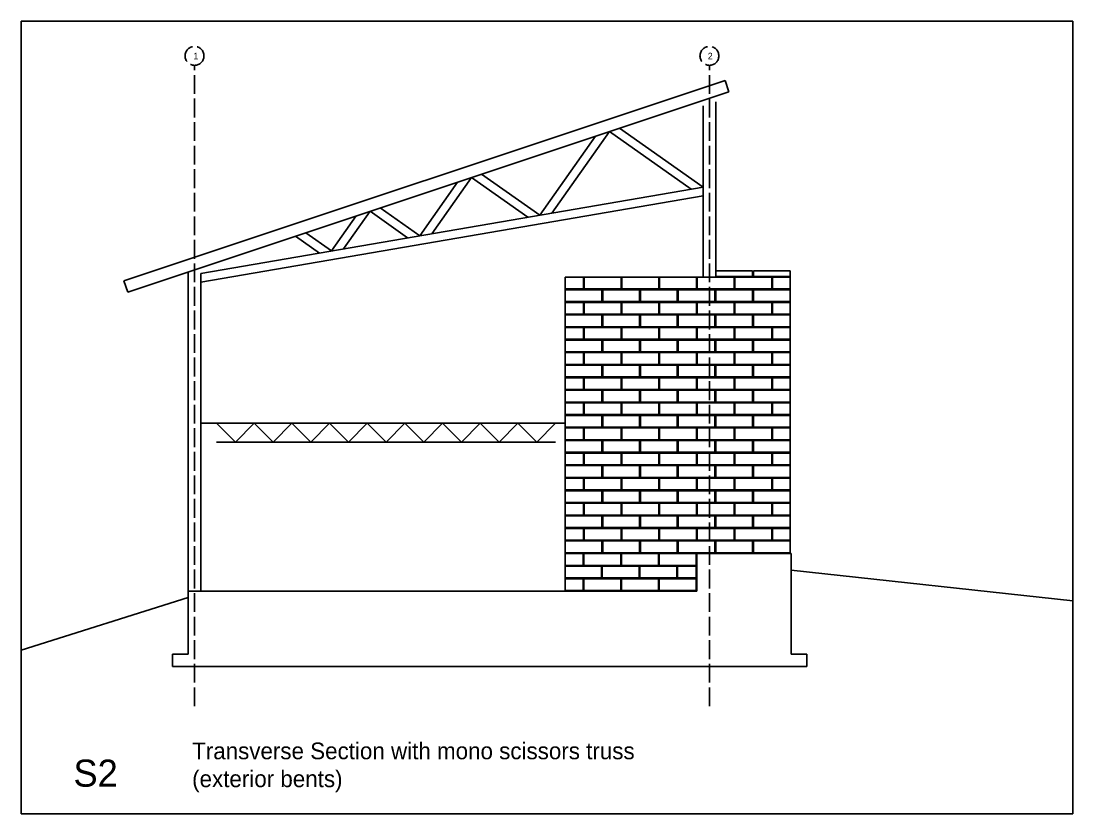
# Model space of a CAD drawing. Header units: inches. Extents: x 1267 to 6358, y -2516 to 3346.
# Drawn here: x 2972 to 3642, y -2516 to -2011 of the extents above; entities that cross this region are included whole.
import ezdxf

# ---------------------------------------------------------------- set-up
doc = ezdxf.new("R2010")
doc.units = ezdxf.units.IN
doc.header["$MEASUREMENT"] = 0
doc.linetypes.add('ACAD_ISO02W100', pattern=[15, 12, -3])
for name, color, linetype in [('blocks', 251, 'Continuous'), ('const', 7, 'Continuous'), ('e1', 7, 'Continuous'), ('grid', 252, 'ACAD_ISO02W100'), ('walls', 7, 'Continuous')]:
    doc.layers.add(name, color=color, linetype=linetype)

msp = doc.modelspace()

# ---------------------------------------------------------------- linework, layer by layer
for p, q in [((2971.71, -2011.07), (3641.84, -2011.07)), ((2971.71, -2011.07), (2971.71, -2516.08)), ((3641.84, -2011.07), (3641.84, -2516.08)), ((3402.24, -2350.23), (3414.24, -2350.23)), ((2971.71, -2516.08), (3641.84, -2516.08))]:
    msp.add_line(p, q)
at = {"layer": 'blocks'}
for p, q in [((3414.24, -2173.73), (3414.24, -2170.23)), ((3437.74, -2173.73), (3437.74, -2170.23)), ((3438.24, -2173.73), (3438.24, -2170.23)), ((3329.99, -2181.73), (3329.99, -2174.23)), ((3330.49, -2174.23), (3330.49, -2181.73)), ((3353.99, -2181.73), (3353.99, -2174.23)), ((3354.49, -2174.23), (3354.49, -2181.73)), ((3377.99, -2181.73), (3377.99, -2174.23)), ((3378.49, -2174.23), (3378.49, -2181.73)), ((3401.99, -2181.73), (3401.99, -2174.23)), ((3402.49, -2174.23), (3402.49, -2181.73)), ((3414.24, -2173.73), (3437.74, -2173.73)), ((3414.24, -2174.23), (3425.99, -2174.23)), ((3425.99, -2181.73), (3425.99, -2174.23)), ((3426.49, -2174.23), (3449.99, -2174.23)), ((3426.49, -2174.23), (3426.49, -2181.73)), ((3438.24, -2173.73), (3461.74, -2173.73)), ((3449.99, -2181.73), (3449.99, -2174.23)), ((3450.49, -2174.23), (3461.74, -2174.23)), ((3450.49, -2174.23), (3450.49, -2181.73)), ((3318.24, -2181.73), (3329.99, -2181.73)), ((3318.24, -2182.23), (3341.74, -2182.23)), ((3330.49, -2181.73), (3353.99, -2181.73)), ((3341.74, -2189.73), (3341.74, -2182.23)), ((3342.24, -2182.23), (3365.74, -2182.23)), ((3342.24, -2182.23), (3342.24, -2189.73)), ((3354.49, -2181.73), (3377.99, -2181.73)), ((3365.74, -2189.73), (3365.74, -2182.23)), ((3366.24, -2182.23), (3366.24, -2189.73)), ((3366.24, -2182.23), (3389.74, -2182.23)), ((3378.49, -2181.73), (3401.99, -2181.73)), ((3389.74, -2189.73), (3389.74, -2182.23)), ((3390.24, -2189.73), (3390.24, -2182.23)), ((3390.24, -2182.23), (3413.74, -2182.23)), ((3402.49, -2181.73), (3425.99, -2181.73)), ((3413.74, -2189.73), (3413.74, -2182.23)), ((3414.24, -2182.23), (3437.74, -2182.23)), ((3414.24, -2189.73), (3414.24, -2182.23)), ((3426.49, -2181.73), (3449.99, -2181.73)), ((3437.74, -2189.73), (3437.74, -2182.23)), ((3438.24, -2189.73), (3438.24, -2182.23)), ((3438.24, -2182.23), (3461.74, -2182.23)), ((3450.49, -2181.73), (3461.74, -2181.73)), ((3318.24, -2189.73), (3341.74, -2189.73)), ((3318.24, -2190.23), (3329.99, -2190.23)), ((3329.99, -2197.73), (3329.99, -2190.23)), ((3330.49, -2190.23), (3330.49, -2197.73)), ((3330.49, -2190.23), (3353.99, -2190.23)), ((3342.24, -2189.73), (3365.74, -2189.73)), ((3353.99, -2197.73), (3353.99, -2190.23)), ((3354.49, -2190.23), (3377.99, -2190.23)), ((3354.49, -2190.23), (3354.49, -2197.73)), ((3366.24, -2189.73), (3389.74, -2189.73)), ((3377.99, -2197.73), (3377.99, -2190.23)), ((3378.49, -2190.23), (3401.99, -2190.23)), ((3378.49, -2190.23), (3378.49, -2197.73)), ((3390.24, -2189.73), (3413.74, -2189.73)), ((3401.99, -2197.73), (3401.99, -2190.23)), ((3402.49, -2190.23), (3402.49, -2197.73)), ((3402.49, -2190.23), (3425.99, -2190.23)), ((3414.24, -2189.73), (3437.74, -2189.73)), ((3425.99, -2197.73), (3425.99, -2190.23)), ((3426.49, -2190.23), (3449.99, -2190.23)), ((3426.49, -2190.23), (3426.49, -2197.73)), ((3438.24, -2189.73), (3461.74, -2189.73)), ((3449.99, -2197.73), (3449.99, -2190.23)), ((3450.49, -2190.23), (3450.49, -2197.73)), ((3450.49, -2190.23), (3461.74, -2190.23)), ((3318.24, -2197.73), (3329.99, -2197.73)), ((3330.49, -2197.73), (3353.99, -2197.73)), ((3354.49, -2197.73), (3377.99, -2197.73)), ((3378.49, -2197.73), (3401.99, -2197.73)), ((3402.49, -2197.73), (3425.99, -2197.73)), ((3426.49, -2197.73), (3449.99, -2197.73)), ((3450.49, -2197.73), (3461.74, -2197.73)), ((3318.24, -2198.23), (3341.74, -2198.23)), ((3341.74, -2205.73), (3341.74, -2198.23)), ((3342.24, -2198.23), (3365.74, -2198.23)), ((3342.24, -2198.23), (3342.24, -2205.73)), ((3365.74, -2205.73), (3365.74, -2198.23)), ((3366.24, -2198.23), (3366.24, -2205.73)), ((3366.24, -2198.23), (3389.74, -2198.23)), ((3389.74, -2205.73), (3389.74, -2198.23)), ((3390.24, -2205.73), (3390.24, -2198.23)), ((3390.24, -2198.23), (3413.74, -2198.23)), ((3413.74, -2205.73), (3413.74, -2198.23)), ((3414.24, -2198.23), (3437.74, -2198.23)), ((3414.24, -2205.73), (3414.24, -2198.23)), ((3437.74, -2205.73), (3437.74, -2198.23)), ((3438.24, -2205.73), (3438.24, -2198.23)), ((3438.24, -2198.23), (3461.74, -2198.23)), ((3318.24, -2205.73), (3341.74, -2205.73)), ((3318.24, -2206.23), (3329.99, -2206.23)), ((3329.99, -2213.73), (3329.99, -2206.23)), ((3330.49, -2206.23), (3353.99, -2206.23)), ((3330.49, -2206.23), (3330.49, -2213.73)), ((3342.24, -2205.73), (3365.74, -2205.73)), ((3353.99, -2213.73), (3353.99, -2206.23)), ((3354.49, -2206.23), (3377.99, -2206.23)), ((3354.49, -2206.23), (3354.49, -2213.73)), ((3366.24, -2205.73), (3389.74, -2205.73)), ((3377.99, -2213.73), (3377.99, -2206.23)), ((3378.49, -2206.23), (3401.99, -2206.23)), ((3378.49, -2206.23), (3378.49, -2213.73)), ((3390.24, -2205.73), (3413.74, -2205.73)), ((3401.99, -2213.73), (3401.99, -2206.23)), ((3402.49, -2206.23), (3425.99, -2206.23)), ((3402.49, -2206.23), (3402.49, -2213.73)), ((3414.24, -2205.73), (3437.74, -2205.73)), ((3425.99, -2213.73), (3425.99, -2206.23)), ((3426.49, -2206.23), (3449.99, -2206.23)), ((3426.49, -2206.23), (3426.49, -2213.73)), ((3438.24, -2205.73), (3461.74, -2205.73)), ((3449.99, -2213.73), (3449.99, -2206.23)), ((3450.49, -2206.23), (3461.74, -2206.23)), ((3450.49, -2206.23), (3450.49, -2213.73)), ((3318.24, -2213.73), (3329.99, -2213.73)), ((3318.24, -2214.23), (3341.74, -2214.23)), ((3330.49, -2213.73), (3353.99, -2213.73)), ((3341.74, -2221.73), (3341.74, -2214.23)), ((3342.24, -2214.23), (3365.74, -2214.23)), ((3342.24, -2214.23), (3342.24, -2221.73)), ((3354.49, -2213.73), (3377.99, -2213.73)), ((3365.74, -2221.73), (3365.74, -2214.23)), ((3366.24, -2214.23), (3366.24, -2221.73)), ((3366.24, -2214.23), (3389.74, -2214.23)), ((3378.49, -2213.73), (3401.99, -2213.73)), ((3389.74, -2221.73), (3389.74, -2214.23)), ((3390.24, -2214.23), (3413.74, -2214.23)), ((3390.24, -2221.73), (3390.24, -2214.23)), ((3402.49, -2213.73), (3425.99, -2213.73)), ((3413.74, -2221.73), (3413.74, -2214.23)), ((3414.24, -2214.23), (3437.74, -2214.23)), ((3414.24, -2221.73), (3414.24, -2214.23)), ((3426.49, -2213.73), (3449.99, -2213.73)), ((3437.74, -2221.73), (3437.74, -2214.23)), ((3438.24, -2214.23), (3461.74, -2214.23)), ((3438.24, -2221.73), (3438.24, -2214.23)), ((3450.49, -2213.73), (3461.74, -2213.73)), ((3318.24, -2221.73), (3341.74, -2221.73)), ((3318.24, -2222.23), (3329.99, -2222.23)), ((3329.99, -2229.73), (3329.99, -2222.23)), ((3330.49, -2222.23), (3330.49, -2229.73)), ((3330.49, -2222.23), (3353.99, -2222.23)), ((3342.24, -2221.73), (3365.74, -2221.73)), ((3353.99, -2229.73), (3353.99, -2222.23)), ((3354.49, -2222.23), (3377.99, -2222.23)), ((3354.49, -2222.23), (3354.49, -2229.73)), ((3366.24, -2221.73), (3389.74, -2221.73)), ((3377.99, -2229.73), (3377.99, -2222.23)), ((3378.49, -2222.23), (3401.99, -2222.23)), ((3378.49, -2222.23), (3378.49, -2229.73)), ((3390.24, -2221.73), (3413.74, -2221.73)), ((3401.99, -2229.73), (3401.99, -2222.23)), ((3402.49, -2222.23), (3402.49, -2229.73)), ((3402.49, -2222.23), (3425.99, -2222.23)), ((3414.24, -2221.73), (3437.74, -2221.73)), ((3425.99, -2229.73), (3425.99, -2222.23)), ((3426.49, -2222.23), (3449.99, -2222.23)), ((3426.49, -2222.23), (3426.49, -2229.73)), ((3438.24, -2221.73), (3461.74, -2221.73)), ((3449.99, -2229.73), (3449.99, -2222.23)), ((3450.49, -2222.23), (3450.49, -2229.73)), ((3450.49, -2222.23), (3461.74, -2222.23)), ((3318.24, -2229.73), (3329.99, -2229.73)), ((3318.24, -2230.23), (3341.74, -2230.23)), ((3330.49, -2229.73), (3353.99, -2229.73)), ((3341.74, -2237.73), (3341.74, -2230.23)), ((3342.24, -2230.23), (3365.74, -2230.23)), ((3342.24, -2230.23), (3342.24, -2237.73)), ((3354.49, -2229.73), (3377.99, -2229.73)), ((3365.74, -2237.73), (3365.74, -2230.23)), ((3366.24, -2230.23), (3366.24, -2237.73)), ((3366.24, -2230.23), (3389.74, -2230.23)), ((3378.49, -2229.73), (3401.99, -2229.73)), ((3389.74, -2237.73), (3389.74, -2230.23)), ((3390.24, -2237.73), (3390.24, -2230.23)), ((3390.24, -2230.23), (3413.74, -2230.23)), ((3402.49, -2229.73), (3425.99, -2229.73)), ((3413.74, -2237.73), (3413.74, -2230.23)), ((3414.24, -2230.23), (3437.74, -2230.23)), ((3414.24, -2237.73), (3414.24, -2230.23)), ((3426.49, -2229.73), (3449.99, -2229.73)), ((3437.74, -2237.73), (3437.74, -2230.23)), ((3438.24, -2237.73), (3438.24, -2230.23)), ((3438.24, -2230.23), (3461.74, -2230.23)), ((3450.49, -2229.73), (3461.74, -2229.73)), ((3318.24, -2237.73), (3341.74, -2237.73)), ((3318.24, -2238.23), (3329.99, -2238.23)), ((3329.99, -2245.73), (3329.99, -2238.23)), ((3330.49, -2238.23), (3330.49, -2245.73)), ((3330.49, -2238.23), (3353.99, -2238.23)), ((3342.24, -2237.73), (3365.74, -2237.73)), ((3353.99, -2245.73), (3353.99, -2238.23)), ((3354.49, -2238.23), (3354.49, -2245.73)), ((3354.49, -2238.23), (3377.99, -2238.23)), ((3366.24, -2237.73), (3389.74, -2237.73)), ((3377.99, -2245.73), (3377.99, -2238.23)), ((3378.49, -2238.23), (3378.49, -2245.73)), ((3378.49, -2238.23), (3401.99, -2238.23)), ((3390.24, -2237.73), (3413.74, -2237.73)), ((3401.99, -2245.73), (3401.99, -2238.23)), ((3402.49, -2238.23), (3402.49, -2245.73)), ((3402.49, -2238.23), (3425.99, -2238.23)), ((3414.24, -2237.73), (3437.74, -2237.73)), ((3425.99, -2245.73), (3425.99, -2238.23)), ((3426.49, -2238.23), (3449.99, -2238.23)), ((3426.49, -2238.23), (3426.49, -2245.73)), ((3438.24, -2237.73), (3461.74, -2237.73)), ((3449.99, -2245.73), (3449.99, -2238.23)), ((3450.49, -2238.23), (3450.49, -2245.73)), ((3450.49, -2238.23), (3461.74, -2238.23)), ((3318.24, -2245.73), (3329.99, -2245.73)), ((3318.24, -2246.23), (3341.74, -2246.23)), ((3330.49, -2245.73), (3353.99, -2245.73)), ((3341.74, -2253.73), (3341.74, -2246.23)), ((3342.24, -2246.23), (3365.74, -2246.23)), ((3342.24, -2246.23), (3342.24, -2253.73)), ((3354.49, -2245.73), (3377.99, -2245.73)), ((3365.74, -2253.73), (3365.74, -2246.23)), ((3366.24, -2246.23), (3366.24, -2253.73)), ((3366.24, -2246.23), (3389.74, -2246.23)), ((3378.49, -2245.73), (3401.99, -2245.73)), ((3389.74, -2253.73), (3389.74, -2246.23)), ((3390.24, -2253.73), (3390.24, -2246.23)), ((3390.24, -2246.23), (3413.74, -2246.23)), ((3402.49, -2245.73), (3425.99, -2245.73)), ((3413.74, -2253.73), (3413.74, -2246.23)), ((3414.24, -2246.23), (3437.74, -2246.23)), ((3414.24, -2253.73), (3414.24, -2246.23)), ((3426.49, -2245.73), (3449.99, -2245.73)), ((3437.74, -2253.73), (3437.74, -2246.23)), ((3438.24, -2253.73), (3438.24, -2246.23)), ((3438.24, -2246.23), (3461.74, -2246.23)), ((3450.49, -2245.73), (3461.74, -2245.73)), ((3318.24, -2253.73), (3341.74, -2253.73)), ((3318.24, -2254.23), (3329.99, -2254.23)), ((3329.99, -2261.73), (3329.99, -2254.23)), ((3330.49, -2254.23), (3330.49, -2261.73)), ((3330.49, -2254.23), (3353.99, -2254.23)), ((3342.24, -2253.73), (3365.74, -2253.73)), ((3353.99, -2261.73), (3353.99, -2254.23)), ((3354.49, -2254.23), (3377.99, -2254.23)), ((3354.49, -2254.23), (3354.49, -2261.73)), ((3366.24, -2253.73), (3389.74, -2253.73)), ((3377.99, -2261.73), (3377.99, -2254.23)), ((3378.49, -2254.23), (3401.99, -2254.23)), ((3378.49, -2254.23), (3378.49, -2261.73)), ((3390.24, -2253.73), (3413.74, -2253.73)), ((3401.99, -2261.73), (3401.99, -2254.23)), ((3402.49, -2254.23), (3402.49, -2261.73)), ((3402.49, -2254.23), (3425.99, -2254.23)), ((3414.24, -2253.73), (3437.74, -2253.73)), ((3425.99, -2261.73), (3425.99, -2254.23)), ((3426.49, -2254.23), (3449.99, -2254.23)), ((3426.49, -2254.23), (3426.49, -2261.73)), ((3438.24, -2253.73), (3461.74, -2253.73)), ((3449.99, -2261.73), (3449.99, -2254.23)), ((3450.49, -2254.23), (3450.49, -2261.73)), ((3450.49, -2254.23), (3461.74, -2254.23)), ((3318.24, -2261.73), (3329.99, -2261.73)), ((3318.24, -2262.23), (3341.74, -2262.23)), ((3330.49, -2261.73), (3353.99, -2261.73)), ((3341.74, -2269.73), (3341.74, -2262.23)), ((3342.24, -2262.23), (3365.74, -2262.23)), ((3342.24, -2262.23), (3342.24, -2269.73)), ((3354.49, -2261.73), (3377.99, -2261.73)), ((3365.74, -2269.73), (3365.74, -2262.23)), ((3366.24, -2262.23), (3366.24, -2269.73)), ((3366.24, -2262.23), (3389.74, -2262.23)), ((3378.49, -2261.73), (3401.99, -2261.73)), ((3389.74, -2269.73), (3389.74, -2262.23)), ((3390.24, -2262.23), (3413.74, -2262.23)), ((3390.24, -2269.73), (3390.24, -2262.23)), ((3402.49, -2261.73), (3425.99, -2261.73)), ((3413.74, -2269.73), (3413.74, -2262.23)), ((3414.24, -2262.23), (3437.74, -2262.23)), ((3414.24, -2269.73), (3414.24, -2262.23)), ((3426.49, -2261.73), (3449.99, -2261.73)), ((3437.74, -2269.73), (3437.74, -2262.23)), ((3438.24, -2262.23), (3461.74, -2262.23)), ((3438.24, -2269.73), (3438.24, -2262.23)), ((3450.49, -2261.73), (3461.74, -2261.73)), ((3318.24, -2269.73), (3341.74, -2269.73)), ((3318.24, -2270.23), (3329.99, -2270.23)), ((3329.99, -2277.73), (3329.99, -2270.23)), ((3330.49, -2270.23), (3330.49, -2277.73)), ((3330.49, -2270.23), (3353.99, -2270.23)), ((3342.24, -2269.73), (3365.74, -2269.73)), ((3353.99, -2277.73), (3353.99, -2270.23)), ((3354.49, -2270.23), (3377.99, -2270.23)), ((3354.49, -2270.23), (3354.49, -2277.73)), ((3366.24, -2269.73), (3389.74, -2269.73)), ((3377.99, -2277.73), (3377.99, -2270.23)), ((3378.49, -2270.23), (3401.99, -2270.23)), ((3378.49, -2270.23), (3378.49, -2277.73)), ((3390.24, -2269.73), (3413.74, -2269.73)), ((3401.99, -2277.73), (3401.99, -2270.23)), ((3402.49, -2270.23), (3402.49, -2277.73)), ((3402.49, -2270.23), (3425.99, -2270.23)), ((3414.24, -2269.73), (3437.74, -2269.73)), ((3425.99, -2277.73), (3425.99, -2270.23)), ((3426.49, -2270.23), (3449.99, -2270.23)), ((3426.49, -2270.23), (3426.49, -2277.73)), ((3438.24, -2269.73), (3461.74, -2269.73)), ((3449.99, -2277.73), (3449.99, -2270.23)), ((3450.49, -2270.23), (3450.49, -2277.73)), ((3450.49, -2270.23), (3461.74, -2270.23)), ((3318.24, -2277.73), (3329.99, -2277.73)), ((3318.24, -2278.23), (3341.74, -2278.23)), ((3330.49, -2277.73), (3353.99, -2277.73)), ((3341.74, -2285.73), (3341.74, -2278.23)), ((3342.24, -2278.23), (3365.74, -2278.23)), ((3342.24, -2278.23), (3342.24, -2285.73)), ((3354.49, -2277.73), (3377.99, -2277.73)), ((3365.74, -2285.73), (3365.74, -2278.23)), ((3366.24, -2278.23), (3366.24, -2285.73)), ((3366.24, -2278.23), (3389.74, -2278.23)), ((3378.49, -2277.73), (3401.99, -2277.73)), ((3389.74, -2285.73), (3389.74, -2278.23)), ((3390.24, -2285.73), (3390.24, -2278.23)), ((3390.24, -2278.23), (3413.74, -2278.23)), ((3402.49, -2277.73), (3425.99, -2277.73)), ((3413.74, -2285.73), (3413.74, -2278.23)), ((3414.24, -2278.23), (3437.74, -2278.23)), ((3414.24, -2285.73), (3414.24, -2278.23)), ((3426.49, -2277.73), (3449.99, -2277.73)), ((3437.74, -2285.73), (3437.74, -2278.23)), ((3438.24, -2285.73), (3438.24, -2278.23)), ((3438.24, -2278.23), (3461.74, -2278.23)), ((3450.49, -2277.73), (3461.74, -2277.73)), ((3318.24, -2285.73), (3341.74, -2285.73)), ((3318.24, -2286.23), (3329.99, -2286.23)), ((3329.99, -2293.73), (3329.99, -2286.23)), ((3330.49, -2286.23), (3330.49, -2293.73)), ((3330.49, -2286.23), (3353.99, -2286.23)), ((3342.24, -2285.73), (3365.74, -2285.73)), ((3353.99, -2293.73), (3353.99, -2286.23)), ((3354.49, -2286.23), (3377.99, -2286.23)), ((3354.49, -2286.23), (3354.49, -2293.73)), ((3366.24, -2285.73), (3389.74, -2285.73)), ((3377.99, -2293.73), (3377.99, -2286.23)), ((3378.49, -2286.23), (3401.99, -2286.23)), ((3378.49, -2286.23), (3378.49, -2293.73)), ((3390.24, -2285.73), (3413.74, -2285.73)), ((3401.99, -2293.73), (3401.99, -2286.23)), ((3402.49, -2286.23), (3402.49, -2293.73)), ((3402.49, -2286.23), (3425.99, -2286.23)), ((3414.24, -2285.73), (3437.74, -2285.73)), ((3425.99, -2293.73), (3425.99, -2286.23)), ((3426.49, -2286.23), (3449.99, -2286.23)), ((3426.49, -2286.23), (3426.49, -2293.73)), ((3438.24, -2285.73), (3461.74, -2285.73)), ((3449.99, -2293.73), (3449.99, -2286.23)), ((3450.49, -2286.23), (3450.49, -2293.73)), ((3450.49, -2286.23), (3461.74, -2286.23)), ((3318.24, -2293.73), (3329.99, -2293.73)), ((3318.24, -2294.23), (3341.74, -2294.23)), ((3330.49, -2293.73), (3353.99, -2293.73)), ((3341.74, -2301.73), (3341.74, -2294.23)), ((3342.24, -2294.23), (3365.74, -2294.23)), ((3342.24, -2294.23), (3342.24, -2301.73)), ((3354.49, -2293.73), (3377.99, -2293.73)), ((3365.74, -2301.73), (3365.74, -2294.23)), ((3366.24, -2294.23), (3366.24, -2301.73)), ((3366.24, -2294.23), (3389.74, -2294.23)), ((3378.49, -2293.73), (3401.99, -2293.73)), ((3389.74, -2301.73), (3389.74, -2294.23)), ((3390.24, -2301.73), (3390.24, -2294.23)), ((3390.24, -2294.23), (3413.74, -2294.23)), ((3402.49, -2293.73), (3425.99, -2293.73)), ((3413.74, -2301.73), (3413.74, -2294.23)), ((3414.24, -2294.23), (3437.74, -2294.23)), ((3414.24, -2301.73), (3414.24, -2294.23)), ((3426.49, -2293.73), (3449.99, -2293.73)), ((3437.74, -2301.73), (3437.74, -2294.23)), ((3438.24, -2301.73), (3438.24, -2294.23)), ((3438.24, -2294.23), (3461.74, -2294.23)), ((3450.49, -2293.73), (3461.74, -2293.73)), ((3318.24, -2301.73), (3341.74, -2301.73)), ((3318.24, -2302.23), (3329.99, -2302.23)), ((3329.99, -2309.73), (3329.99, -2302.23)), ((3330.49, -2302.23), (3330.49, -2309.73)), ((3330.49, -2302.23), (3353.99, -2302.23)), ((3342.24, -2301.73), (3365.74, -2301.73)), ((3353.99, -2309.73), (3353.99, -2302.23)), ((3354.49, -2302.23), (3377.99, -2302.23)), ((3354.49, -2302.23), (3354.49, -2309.73)), ((3366.24, -2301.73), (3389.74, -2301.73)), ((3377.99, -2309.73), (3377.99, -2302.23)), ((3378.49, -2302.23), (3401.99, -2302.23)), ((3378.49, -2302.23), (3378.49, -2309.73)), ((3390.24, -2301.73), (3413.74, -2301.73)), ((3401.99, -2309.73), (3401.99, -2302.23)), ((3402.49, -2302.23), (3402.49, -2309.73)), ((3402.49, -2302.23), (3425.99, -2302.23)), ((3414.24, -2301.73), (3437.74, -2301.73)), ((3425.99, -2309.73), (3425.99, -2302.23)), ((3426.49, -2302.23), (3449.99, -2302.23)), ((3426.49, -2302.23), (3426.49, -2309.73)), ((3438.24, -2301.73), (3461.74, -2301.73)), ((3449.99, -2309.73), (3449.99, -2302.23)), ((3450.49, -2302.23), (3450.49, -2309.73)), ((3450.49, -2302.23), (3461.74, -2302.23)), ((3318.24, -2309.73), (3329.99, -2309.73)), ((3318.24, -2310.23), (3341.74, -2310.23)), ((3330.49, -2309.73), (3353.99, -2309.73)), ((3341.74, -2317.73), (3341.74, -2310.23)), ((3342.24, -2310.23), (3365.74, -2310.23)), ((3342.24, -2310.23), (3342.24, -2317.73)), ((3354.49, -2309.73), (3377.99, -2309.73)), ((3365.74, -2317.73), (3365.74, -2310.23)), ((3366.24, -2310.23), (3366.24, -2317.73)), ((3366.24, -2310.23), (3389.74, -2310.23)), ((3378.49, -2309.73), (3401.99, -2309.73)), ((3389.74, -2317.73), (3389.74, -2310.23)), ((3390.24, -2317.73), (3390.24, -2310.23)), ((3390.24, -2310.23), (3413.74, -2310.23)), ((3402.49, -2309.73), (3425.99, -2309.73)), ((3413.74, -2317.73), (3413.74, -2310.23)), ((3414.24, -2310.23), (3437.74, -2310.23)), ((3414.24, -2317.73), (3414.24, -2310.23)), ((3426.49, -2309.73), (3449.99, -2309.73)), ((3437.74, -2317.73), (3437.74, -2310.23)), ((3438.24, -2317.73), (3438.24, -2310.23)), ((3438.24, -2310.23), (3461.74, -2310.23)), ((3450.49, -2309.73), (3461.74, -2309.73)), ((3318.24, -2317.73), (3341.74, -2317.73)), ((3318.24, -2318.23), (3329.99, -2318.23)), ((3329.99, -2325.73), (3329.99, -2318.23)), ((3330.49, -2318.23), (3330.49, -2325.73)), ((3330.49, -2318.23), (3353.99, -2318.23)), ((3342.24, -2317.73), (3365.74, -2317.73)), ((3353.99, -2325.73), (3353.99, -2318.23)), ((3354.49, -2318.23), (3354.49, -2325.73)), ((3354.49, -2318.23), (3377.99, -2318.23)), ((3366.24, -2317.73), (3389.74, -2317.73)), ((3377.99, -2325.73), (3377.99, -2318.23)), ((3378.49, -2318.23), (3378.49, -2325.73)), ((3378.49, -2318.23), (3401.99, -2318.23)), ((3390.24, -2317.73), (3413.74, -2317.73)), ((3401.99, -2325.73), (3401.99, -2318.23)), ((3402.49, -2318.23), (3402.49, -2325.73)), ((3402.49, -2318.23), (3425.99, -2318.23)), ((3414.24, -2317.73), (3437.74, -2317.73)), ((3425.99, -2325.73), (3425.99, -2318.23)), ((3426.49, -2318.23), (3449.99, -2318.23)), ((3426.49, -2318.23), (3426.49, -2325.73)), ((3438.24, -2317.73), (3461.74, -2317.73)), ((3449.99, -2325.73), (3449.99, -2318.23)), ((3450.49, -2318.23), (3450.49, -2325.73)), ((3450.49, -2318.23), (3461.74, -2318.23)), ((3318.24, -2325.73), (3329.99, -2325.73)), ((3318.24, -2326.23), (3341.74, -2326.23)), ((3330.49, -2325.73), (3353.99, -2325.73)), ((3341.74, -2333.73), (3341.74, -2326.23)), ((3342.24, -2326.23), (3365.74, -2326.23)), ((3342.24, -2326.23), (3342.24, -2333.73)), ((3354.49, -2325.73), (3377.99, -2325.73)), ((3365.74, -2333.73), (3365.74, -2326.23)), ((3366.24, -2326.23), (3389.74, -2326.23)), ((3366.24, -2326.23), (3366.24, -2333.73)), ((3378.49, -2325.73), (3401.99, -2325.73)), ((3389.74, -2333.73), (3389.74, -2326.23)), ((3390.24, -2326.23), (3413.74, -2326.23)), ((3390.24, -2333.73), (3390.24, -2326.23)), ((3402.49, -2325.73), (3425.99, -2325.73)), ((3413.74, -2333.73), (3413.74, -2326.23)), ((3414.24, -2326.23), (3437.74, -2326.23)), ((3414.24, -2333.73), (3414.24, -2326.23)), ((3426.49, -2325.73), (3449.99, -2325.73)), ((3437.74, -2333.73), (3437.74, -2326.23)), ((3438.24, -2326.23), (3461.74, -2326.23)), ((3438.24, -2333.73), (3438.24, -2326.23)), ((3450.49, -2325.73), (3461.74, -2325.73)), ((3318.24, -2333.73), (3341.74, -2333.73)), ((3318.24, -2334.23), (3329.99, -2334.23)), ((3329.99, -2341.73), (3329.99, -2334.23)), ((3330.49, -2334.23), (3353.99, -2334.23)), ((3330.49, -2334.23), (3330.49, -2341.73)), ((3342.24, -2333.73), (3365.74, -2333.73)), ((3353.99, -2341.73), (3353.99, -2334.23)), ((3354.49, -2334.23), (3377.99, -2334.23)), ((3354.49, -2334.23), (3354.49, -2341.73)), ((3366.24, -2333.73), (3389.74, -2333.73)), ((3377.99, -2341.73), (3377.99, -2334.23)), ((3378.49, -2334.23), (3401.99, -2334.23)), ((3378.49, -2334.23), (3378.49, -2341.73)), ((3390.24, -2333.73), (3413.74, -2333.73)), ((3401.99, -2341.73), (3401.99, -2334.23)), ((3402.49, -2334.23), (3425.99, -2334.23)), ((3402.49, -2334.23), (3402.49, -2341.73)), ((3414.24, -2333.73), (3437.74, -2333.73)), ((3425.99, -2341.73), (3425.99, -2334.23)), ((3426.49, -2334.23), (3449.99, -2334.23)), ((3426.49, -2334.23), (3426.49, -2341.73)), ((3438.24, -2333.73), (3461.74, -2333.73)), ((3449.99, -2341.73), (3449.99, -2334.23)), ((3450.49, -2334.23), (3461.74, -2334.23)), ((3450.49, -2334.23), (3450.49, -2341.73)), ((3318.24, -2341.73), (3329.99, -2341.73)), ((3318.24, -2342.23), (3341.74, -2342.23)), ((3330.49, -2341.73), (3353.99, -2341.73)), ((3341.74, -2349.73), (3341.74, -2342.23)), ((3342.24, -2342.23), (3365.74, -2342.23)), ((3342.24, -2342.23), (3342.24, -2349.73)), ((3354.49, -2341.73), (3377.99, -2341.73)), ((3365.74, -2349.73), (3365.74, -2342.23)), ((3366.24, -2342.23), (3366.24, -2349.73)), ((3366.24, -2342.23), (3389.74, -2342.23)), ((3378.49, -2341.73), (3401.99, -2341.73)), ((3389.74, -2349.73), (3389.74, -2342.23)), ((3390.24, -2342.23), (3390.24, -2349.73)), ((3390.24, -2342.23), (3413.74, -2342.23)), ((3402.49, -2341.73), (3425.99, -2341.73)), ((3413.74, -2349.73), (3413.74, -2342.23)), ((3414.24, -2342.23), (3437.74, -2342.23)), ((3414.24, -2349.73), (3414.24, -2342.23)), ((3426.49, -2341.73), (3449.99, -2341.73)), ((3437.74, -2349.73), (3437.74, -2342.23)), ((3438.24, -2349.73), (3438.24, -2342.23)), ((3438.24, -2342.23), (3461.74, -2342.23)), ((3450.49, -2341.73), (3461.74, -2341.73)), ((3318.24, -2349.73), (3341.74, -2349.73)), ((3318.24, -2350.23), (3329.74, -2350.23)), ((3329.74, -2357.73), (3329.74, -2350.23)), ((3330.24, -2350.23), (3353.74, -2350.23)), ((3330.24, -2350.23), (3330.24, -2357.73)), ((3342.24, -2349.73), (3365.74, -2349.73)), ((3353.74, -2357.73), (3353.74, -2350.23)), ((3354.24, -2350.23), (3377.74, -2350.23)), ((3354.24, -2350.23), (3354.24, -2357.73)), ((3366.24, -2349.73), (3389.74, -2349.73)), ((3377.74, -2357.73), (3377.74, -2350.23)), ((3378.24, -2350.23), (3401.74, -2350.23)), ((3378.24, -2350.23), (3378.24, -2357.73)), ((3390.24, -2349.73), (3413.74, -2349.73)), ((3401.74, -2357.73), (3401.74, -2350.23)), ((3414.24, -2349.73), (3437.74, -2349.73)), ((3438.24, -2349.73), (3461.74, -2349.73)), ((3318.24, -2357.73), (3329.74, -2357.73)), ((3318.24, -2358.23), (3341.49, -2358.23)), ((3330.24, -2357.73), (3353.74, -2357.73)), ((3341.49, -2365.73), (3341.49, -2358.23)), ((3341.99, -2358.23), (3365.49, -2358.23)), ((3341.99, -2358.23), (3341.99, -2365.73)), ((3354.24, -2357.73), (3377.74, -2357.73)), ((3365.49, -2365.73), (3365.49, -2358.23)), ((3365.99, -2358.23), (3365.99, -2365.73)), ((3365.99, -2358.23), (3389.49, -2358.23)), ((3378.24, -2357.73), (3401.74, -2357.73)), ((3389.49, -2365.73), (3389.49, -2358.23)), ((3389.99, -2358.23), (3389.99, -2365.73)), ((3389.99, -2358.23), (3401.74, -2358.23)), ((3401.74, -2365.73), (3401.74, -2358.23)), ((3318.24, -2365.73), (3341.49, -2365.73)), ((3318.24, -2366.23), (3329.74, -2366.23)), ((3329.74, -2373.73), (3329.74, -2366.23)), ((3330.24, -2366.23), (3353.74, -2366.23)), ((3330.24, -2373.73), (3330.24, -2366.23)), ((3341.99, -2365.73), (3365.49, -2365.73)), ((3353.74, -2373.73), (3353.74, -2366.23)), ((3354.24, -2366.23), (3377.74, -2366.23)), ((3354.24, -2373.73), (3354.24, -2366.23)), ((3365.99, -2365.73), (3389.49, -2365.73)), ((3377.74, -2373.73), (3377.74, -2366.23)), ((3378.24, -2366.23), (3401.74, -2366.23)), ((3378.24, -2373.73), (3378.24, -2366.23)), ((3389.99, -2365.73), (3401.74, -2365.73)), ((3401.74, -2373.73), (3401.74, -2366.23)), ((3318.24, -2373.73), (3329.74, -2373.73)), ((3330.24, -2373.73), (3353.74, -2373.73)), ((3354.24, -2373.73), (3377.74, -2373.73)), ((3378.24, -2373.73), (3401.74, -2373.73))]:
    msp.add_line(p, q, dxfattribs=at)
at = {"layer": 'e1'}
for p, q in [((3346.58, -2081.42), (3309.82, -2133.42)), ((3398.58, -2118.18), (3346.58, -2081.42)), ((3406.24, -2116.86), (3353.05, -2079.26)), ((3337.77, -2084.36), (3302.16, -2134.73)), ((3258.66, -2110.73), (3233.34, -2146.55)), ((3294.49, -2136.05), (3258.66, -2110.73)), ((3302.16, -2134.73), (3265.14, -2108.57)), ((3086.24, -2171.81), (3406.24, -2116.86)), ((3249.85, -2113.66), (3225.67, -2147.87)), ((3086.24, -2177.39), (3406.24, -2122.44)), ((3225.67, -2147.87), (3200.54, -2130.1)), ((3185.25, -2135.2), (3169.47, -2157.52)), ((3194.06, -2132.26), (3177.14, -2156.2)), ((3218.01, -2149.18), (3194.06, -2132.26)), ((3161.81, -2158.83), (3146.59, -2148.08)), ((3169.47, -2157.52), (3153.07, -2145.92)), ((3318.24, -2290.23), (3318.24, -2174.12))]:
    msp.add_line(p, q, dxfattribs=at)
at = {"layer": 'grid'}
for p, q in [((3082.24, -2447.45), (3082.24, -2039.29)), ((3410.24, -2447.45), (3410.24, -2039.29))]:
    msp.add_line(p, q, dxfattribs=at)
for centre in [(3082.24, -2033.29), (3410.24, -2033.29)]:
    msp.add_circle(centre, 6, dxfattribs=at)
at = {"layer": 'walls'}
for p, q in [((3420.24, -2048.87), (3037.24, -2176.53)), ((3422.64, -2056.07), (3420.24, -2048.87)), ((3422.64, -2056.07), (3039.64, -2183.73)), ((3414.24, -2174.12), (3414.24, -2062.48)), ((3406.24, -2174.12), (3406.24, -2065.14)), ((3078.24, -2374.23), (3078.24, -2170.87)), ((3414.24, -2170.23), (3437.74, -2170.23)), ((3438.24, -2170.23), (3461.74, -2170.23)), ((3461.74, -2349.73), (3461.74, -2170.23)), ((3039.64, -2183.73), (3037.24, -2176.53)), ((3086.24, -2374.23), (3086.24, -2171.81)), ((3318.24, -2174.12), (3414.24, -2174.12)), ((3086.24, -2267.23), (3318.24, -2267.23)), ((3096.24, -2267.23), (3108.24, -2279.23)), ((3108.24, -2279.23), (3120.24, -2267.23)), ((3120.24, -2267.23), (3132.24, -2279.23)), ((3132.24, -2279.23), (3144.24, -2267.23)), ((3144.24, -2267.23), (3156.24, -2279.23)), ((3156.24, -2279.23), (3168.24, -2267.23)), ((3168.24, -2267.23), (3180.24, -2279.23)), ((3180.24, -2279.23), (3192.24, -2267.23)), ((3192.24, -2267.23), (3204.24, -2279.23)), ((3204.24, -2279.23), (3216.24, -2267.23)), ((3216.24, -2267.23), (3228.24, -2279.23)), ((3228.24, -2279.23), (3240.24, -2267.23)), ((3240.24, -2267.23), (3252.24, -2279.23)), ((3252.24, -2279.23), (3264.24, -2267.23)), ((3264.24, -2267.23), (3276.24, -2279.23)), ((3276.24, -2279.23), (3288.24, -2267.23)), ((3288.24, -2267.23), (3300.24, -2279.23)), ((3300.24, -2279.23), (3312.24, -2267.23)), ((3096.24, -2279.23), (3312.24, -2279.23)), ((3318.24, -2290.23), (3318.24, -2374.23)), ((3402.24, -2374.23), (3402.24, -2350.23)), ((3414.24, -2350.23), (3462.24, -2350.23)), ((3462.24, -2350.23), (3462.24, -2414.23)), ((3462.24, -2360.88), (3641.84, -2380.37)), ((2971.71, -2411.73), (3078.24, -2378.23)), ((3402.24, -2374.23), (3078.24, -2374.23)), ((3078.24, -2374.23), (3078.24, -2393.73)), ((3078.24, -2377.06), (3078.24, -2414.23)), ((3068.24, -2422.23), (3068.24, -2414.23)), ((3068.24, -2414.23), (3078.24, -2414.23)), ((3462.24, -2414.23), (3472.24, -2414.23)), ((3472.24, -2414.23), (3472.24, -2422.23)), ((3073.24, -2422.23), (3068.24, -2422.23)), ((3078.24, -2422.23), (3073.24, -2422.23)), ((3472.24, -2422.23), (3078.24, -2422.23)), ((3397.24, -2422.23), (3392.24, -2422.23)), ((3402.24, -2422.23), (3397.24, -2422.23)), ((3424.24, -2422.23), (3402.24, -2422.23))]:
    msp.add_line(p, q, dxfattribs=at)

# ---------------------------------------------------------------- texts
at = {"layer": 'const', "attachment_point": 1}
for s, insert, char_height, width in [('1', (3081.52, -2031.26), 4.26, 1625.1973), ('2', (3409.16, -2031.3), 4.26, 1625.1973), ('Transverse Section with mono scissors truss\\P(exterior bents)', (3080.69, -2470.59), 10.6557, 4062.9933), ('S2', (3005.11, -2481.44), 17.262, 6582.0491)]:
    msp.add_mtext(s, dxfattribs=dict(at, insert=insert, char_height=char_height, width=width))

doc.saveas('drawing.dxf')
